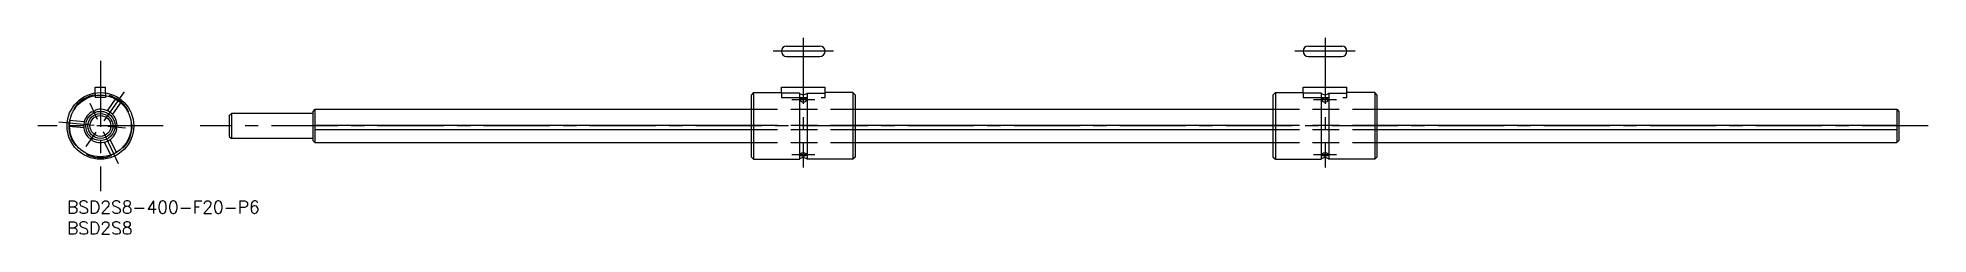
# Model space of a CAD drawing. Extents: x -7 to 446, y -8 to 39.
import ezdxf

# ---------------------------------------------------------------- set-up
doc = ezdxf.new("R2010")
doc.units = 0
doc.header["$LTSCALE"] = 0.5
doc.linetypes.add('CENTER', pattern=[50.8, 31.75, -6.35, 6.35, -6.35])
doc.linetypes.add('DASHED', pattern=[19.05, 12.7, -6.35])
for name, color, linetype in [('MSM_CENTER', 1, 'CENTER'), ('MSM_CONTINUOUS', 7, 'CONTINUOUS'), ('MSM_DASHED', 4, 'DASHED'), ('MSM_PART_NUMBER', 7, 'CONTINUOUS')]:
    doc.layers.add(name, color=color, linetype=linetype)
doc.styles.get("Standard").update_dxf_attribs({"font": 'txt.shx', "height": 3, "bigfont": 'bigfont.shx'})

# ---------------------------------------------------------------- blocks, each defined once
blk = doc.blocks.new('*U2')
at = {"layer": 'MSM_PART_NUMBER'}
blk.add_text('BSD2S8-400-F20-P6', height=3, dxfattribs=at).set_placement((0, -3))
blk = doc.blocks.new('*U3')
at = {"layer": 'MSM_PART_NUMBER'}
blk.add_text('BSD2S8', height=3, dxfattribs=at).set_placement((0, -8))

msp = doc.modelspace()

# ---------------------------------------------------------------- linework, layer by layer
at = {"layer": 'MSM_CENTER'}
for p, q in [((176.38, 39.17), (176.38, 8)), ((301.38, 39.17), (301.38, 8)), ((8, 33.65), (8, 2.35)), ((183.63, 35.92), (169.13, 35.92)), ((308.63, 35.92), (294.13, 35.92)), ((5.46, 23.44), (7.24, 19.63)), ((8.86, 19.23), (13.74, 26.19)), ((179.13, 24.23), (173.63, 24.23)), ((304.13, 24.23), (298.63, 24.23)), ((6.51, 18.13), (-1.96, 18.87)), ((23, 18), (-7, 18)), ((4.56, 13.09), (6.97, 16.53)), ((8.64, 16.64), (12.26, 8.95)), ((13.98, 17.48), (9.79, 17.84)), ((445.88, 18), (31.88, 18)), ((173.63, 11.12), (179.13, 11.12)), ((298.63, 11.12), (304.13, 11.12))]:
    msp.add_line(p, q, dxfattribs=at)
at = {"layer": 'MSM_CONTINUOUS'}
for p, q in [((172.38, 37.17), (180.38, 37.17)), ((297.38, 37.17), (305.38, 37.17)), ((172.38, 34.67), (180.38, 34.67)), ((297.38, 34.67), (305.38, 34.67)), ((6.75, 27.3), (9.25, 27.3)), ((6.75, 25.9), (6.75, 27.3)), ((9.25, 25.9), (9.25, 27.3)), ((171.13, 27.3), (181.63, 27.3)), ((171.13, 25.9), (171.13, 27.3)), ((181.63, 25.9), (181.63, 27.3)), ((296.13, 27.3), (306.63, 27.3)), ((296.13, 25.9), (296.13, 27.3)), ((306.63, 25.9), (306.63, 27.3)), ((164.48, 26), (163.88, 25.4)), ((163.88, 25.4), (163.88, 10.6)), ((164.48, 26), (171.13, 26)), ((164.48, 26), (164.48, 10)), ((175.48, 25.9), (171.13, 25.9)), ((175.48, 25.9), (175.48, 16.75)), ((177.28, 25.9), (177.28, 16.75)), ((177.28, 25.9), (181.63, 25.9)), ((188.28, 26), (181.63, 26)), ((188.28, 26), (188.28, 10)), ((188.88, 25.4), (188.28, 26)), ((188.88, 10.6), (188.88, 25.4)), ((289.48, 26), (288.88, 25.4)), ((288.88, 25.4), (288.88, 10.6)), ((289.48, 26), (296.13, 26)), ((289.48, 26), (289.48, 10)), ((300.48, 25.9), (296.13, 25.9)), ((300.48, 25.9), (300.48, 16.75)), ((302.28, 25.9), (302.28, 16.75)), ((302.28, 25.9), (306.63, 25.9)), ((313.28, 26), (306.63, 26)), ((313.28, 26), (313.28, 10)), ((313.88, 25.4), (313.28, 26)), ((313.88, 10.6), (313.88, 25.4)), ((38.88, 20.5), (39.38, 21)), ((38.88, 20.5), (38.88, 15.5)), ((58.88, 21), (39.38, 21)), ((39.38, 21), (39.38, 15)), ((59.38, 22), (58.88, 21.5)), ((58.88, 21.5), (58.88, 14.5)), ((59.38, 22), (163.88, 22)), ((59.38, 22), (59.38, 14)), ((59.38, 18.2), (163.88, 18.2)), ((188.88, 22), (288.88, 22)), ((188.88, 18.2), (288.88, 18.2)), ((313.88, 22), (438.38, 22)), ((313.88, 18.2), (438.38, 18.2)), ((438.38, 22), (438.88, 21.5)), ((438.38, 22), (438.38, 14)), ((438.88, 21.5), (438.88, 14.5)), ((38.88, 15.5), (39.38, 15)), ((58.88, 15), (39.38, 15)), ((58.88, 14.5), (59.38, 14)), ((59.38, 17.11), (163.88, 17.11)), ((59.38, 14), (163.88, 14)), ((175.48, 16.75), (175.48, 10)), ((177.28, 16.75), (177.28, 10)), ((188.88, 17.11), (288.88, 17.11)), ((188.88, 14), (288.88, 14)), ((300.48, 16.75), (300.48, 10)), ((302.28, 16.75), (302.28, 10)), ((313.88, 17.11), (438.38, 17.11)), ((313.88, 14), (438.38, 14)), ((438.88, 14.5), (438.38, 14)), ((163.88, 10.6), (164.48, 10)), ((164.48, 10), (175.48, 10)), ((188.28, 10), (177.28, 10)), ((188.88, 10.6), (188.28, 10)), ((288.88, 10.6), (289.48, 10)), ((289.48, 10), (300.48, 10)), ((313.28, 10), (302.28, 10)), ((313.88, 10.6), (313.28, 10))]:
    msp.add_line(p, q, dxfattribs=at)
for radius in [8, 7.4, 3.5, 3, 2.5]:
    msp.add_circle((8, 18), radius, dxfattribs=at)
for centre, radius, start, end in [((172.38, 35.92), 1.25, 90, 270), ((180.38, 35.92), 1.25, 270, 90), ((297.38, 35.92), 1.25, 90, 270), ((305.38, 35.92), 1.25, 270, 90), ((176.38, 26.7), 1.2, 221.6061, 318.3939), ((176, 24.22), 0.373, 115.6326, 179.0406), ((176.06, 24.23), 0.436, 180.0897, 241.7018), ((176.38, 22.52), 2.11, 75.1981, 104.8019), ((176.38, 25.56), 1.79, 253.1317, 286.8683), ((176.69, 24.23), 0.436, 298.2982, 359.9103), ((176.76, 24.22), 0.373, 0.9594, 64.3674), ((301.38, 26.7), 1.2, 221.6061, 318.3939), ((301, 24.22), 0.373, 115.6326, 179.0406), ((301.06, 24.23), 0.436, 180.0897, 241.7018), ((301.38, 22.52), 2.11, 75.1981, 104.8019), ((301.38, 25.56), 1.79, 253.1317, 286.8683), ((301.69, 24.23), 0.436, 298.2982, 359.9103), ((301.76, 24.22), 0.373, 0.9594, 64.3674), ((8, 18), 4, 122.8517, 227.1483), ((5.97, 22.35), 1, 261.8771, 328.1229), ((8, 18), 4, 2.8517, 107.1483), ((12.78, 17.58), 1, 141.8771, 208.1229), ((5.25, 14.07), 1, 21.8771, 88.1229), ((8, 18), 4, 242.8517, 347.1483), ((176.38, 9.19), 1.21, 42.075, 137.925), ((175.94, 11.11), 0.316, 98.5591, 178.1451), ((175.91, 11.15), 0.286, 186.0043, 215.9373), ((175.84, 11.12), 0.205, 219.7159, 247.6513), ((176.38, 13.02), 2.18, 253.584, 286.416), ((176.38, 9.17), 2.31, 77.9776, 102.0224), ((176.81, 11.11), 0.316, 1.8549, 81.4409), ((176.92, 11.12), 0.205, 292.3487, 320.2841), ((176.84, 11.15), 0.286, 324.0627, 353.9957), ((301.38, 9.19), 1.21, 42.075, 137.925), ((300.94, 11.11), 0.316, 98.5591, 178.1451), ((300.91, 11.15), 0.286, 186.0043, 215.9373), ((300.84, 11.12), 0.205, 219.7159, 247.6513), ((301.38, 13.02), 2.18, 253.584, 286.416), ((301.38, 9.17), 2.31, 77.9776, 102.0224), ((301.81, 11.11), 0.316, 1.8549, 81.4409), ((301.92, 11.12), 0.205, 292.3487, 320.2841), ((301.84, 11.15), 0.286, 324.0627, 353.9957)]:
    msp.add_arc(centre, radius, start, end, dxfattribs=at)
at = {"layer": 'MSM_DASHED'}
for p, q in [((6.75, 25.9), (6.75, 24.8)), ((9.25, 24.8), (6.75, 24.8)), ((9.25, 25.9), (9.25, 24.8)), ((11.72, 24.63), (9.64, 21.65)), ((12.95, 23.76), (10.87, 20.79)), ((171.13, 25.9), (171.13, 24.8)), ((171.13, 24.8), (181.63, 24.8)), ((181.63, 24.8), (181.63, 25.9)), ((296.13, 25.9), (296.13, 24.8)), ((296.13, 24.8), (306.63, 24.8)), ((306.63, 24.8), (306.63, 25.9)), ((0.53, 19.41), (4.15, 19.09)), ((163.88, 22), (188.88, 22)), ((163.88, 18.2), (188.88, 18.2)), ((288.88, 22), (313.88, 22)), ((288.88, 18.2), (313.88, 18.2)), ((0.4, 17.91), (4.02, 17.6)), ((10.54, 10.84), (8.99, 14.13)), ((11.9, 11.48), (10.35, 14.76)), ((163.88, 17.11), (188.88, 17.11)), ((163.88, 14), (188.88, 14)), ((288.88, 17.11), (313.88, 17.11)), ((288.88, 14), (313.88, 14))]:
    msp.add_line(p, q, dxfattribs=at)
msp.add_arc((8, 18), 7.6, 99.4667, 80.5333, dxfattribs=at)

# ---------------------------------------------------------------- block references
at = {"layer": 'MSM_CONTINUOUS'}
for name in ['*U2', '*U3']:
    msp.add_blockref(name, (0, 0), dxfattribs=at)

doc.saveas('drawing.dxf')
